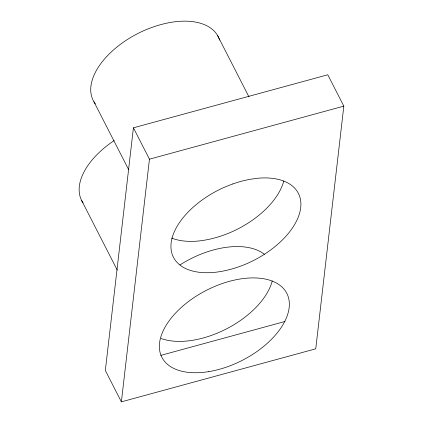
<?xml version="1.0" encoding="UTF-8"?>
<svg xmlns="http://www.w3.org/2000/svg" width="423" height="423" viewBox="0 0 423 423"><rect width="100%" height="100%" fill="white"/><g stroke="black" fill="none" stroke-linecap="round" stroke-linejoin="round"><path stroke-width="0.63" d="M133.414 127.82L105.338 370.495L121.38 401.85L315.754 348.816L343.825 106.141L327.783 74.786L133.414 127.82L149.456 159.17L121.38 401.85M149.456 159.17L343.825 106.141M160.782 355.373L285.049 321.464M217.501 35.395L248.988 96.925M93.901 101.732L128.687 169.708M81.565 200.349L117.25 270.086M95.349 103.873A70.17 39.339 -27.1 0 1 143.852 30.641C154.511 25.988 165.79 22.678 177.385 21.488A70.17 39.339 -27.1 0 1 219.595 40.1M283.775 180.991A70.17 39.339 -27.1 0 1 231.73 231.894C221.065 236.547 209.787 239.857 198.191 241.041A70.17 39.339 -27.1 0 1 171.59 238.054M83.072 202.913A70.176 39.344 -27.1 0 1 114.205 140.558M272.222 280.967A70.176 39.344 -27.1 0 1 226.733 328.745A70.176 39.344 -27.1 0 1 161.078 338.474M180.002 264.909A70.176 39.344 -27.1 0 1 264.359 254.302M232.513 184.01L224.068 187.4A70.17 39.339 -27.1 0 0 171.135 242.998A70.17 39.339 -27.1 0 0 214.239 272.396C225.829 271.206 237.113 267.896 247.772 263.249A70.17 39.339 -27.1 0 0 300.705 207.645A70.17 39.339 -27.1 0 0 257.607 178.252L249.422 179.394L241.01 181.324L232.513 184.01M208.301 371.701A70.176 39.344 -27.1 0 0 286.921 293.546A70.176 39.344 -27.1 0 0 177.834 310.741A70.176 39.344 -27.1 0 0 208.301 371.701"/></g></svg>
